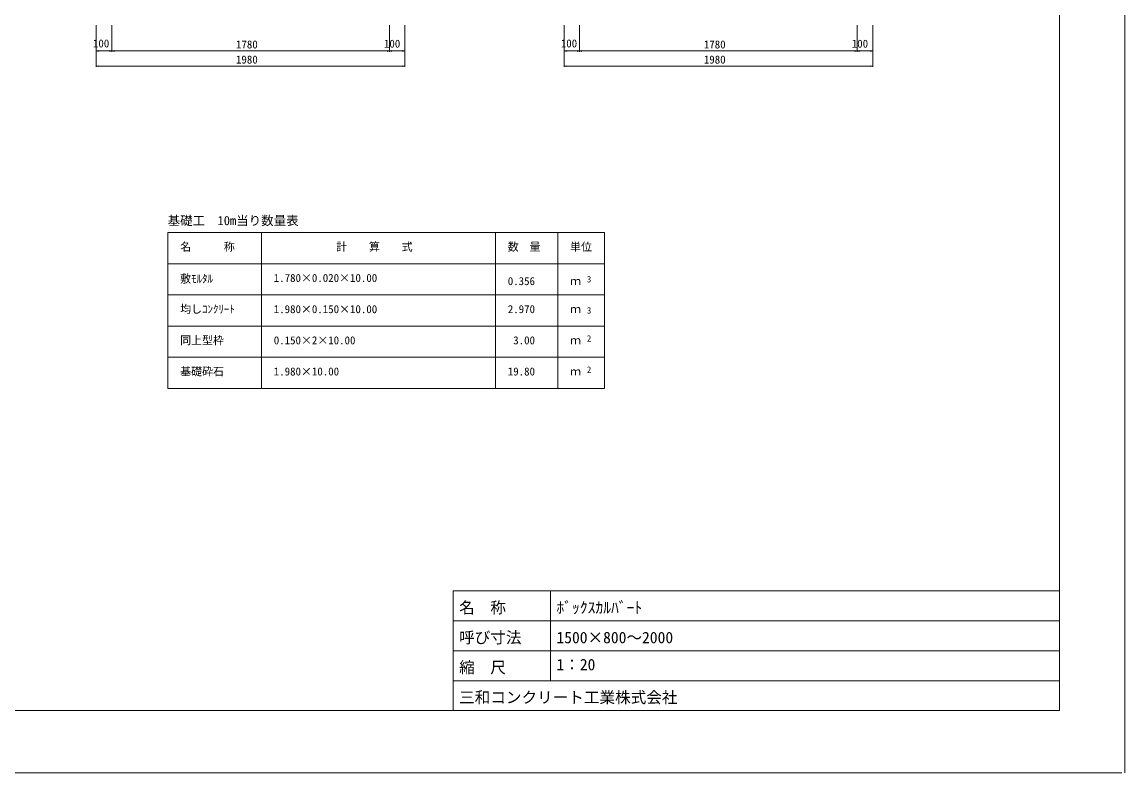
# Model space of a CAD drawing. Units: millimetres on the paper. Extents: x 0 to 841, y 0 to 594.
# Drawn here: x 487.4 to 841, y 0 to 240.9 of the extents above; entities that cross this region are included whole.
import ezdxf
from ezdxf.enums import TextEntityAlignment as Align

# ---------------------------------------------------------------- set-up
doc = ezdxf.new("R2010")
doc.units = ezdxf.units.MM
for name, color, linetype, lineweight in [('0_2', 7, 'Continuous', 9), ('D-STR-DIM（寸法）', 7, 'Continuous', 18), ('D-STR-HTXT（旗揚げ）', 4, 'Continuous', 18), ('D-TTL(外枠）', 2, 'Continuous', 18), ('DEFPOINTS_3', 8, 'Continuous', 18)]:
    doc.layers.add(name, color=color, linetype=linetype, lineweight=lineweight)
doc.layers.add('D-STR-TXT（文字）', color=7, linetype='Continuous')
doc.layers.add('D-TTL-TXT（文字）', color=7, linetype='Continuous')
doc.styles.add('ＭＳ ゴシック', font='')
doc.styles.get('ＭＳ ゴシック').set_extended_font_data('MS Gothic')

msp = doc.modelspace()

# ---------------------------------------------------------------- linework, layer by layer
at = {"layer": '0_2'}
for p, q in [((511.173, 231.605), (511.923, 231.73)), ((511.923, 231.48), (511.173, 231.605)), ((515.423, 231.73), (516.173, 231.605)), ((516.173, 231.605), (515.423, 231.48)), ((516.173, 231.605), (516.923, 231.73)), ((516.923, 231.48), (516.173, 231.605)), ((604.423, 231.73), (605.173, 231.605)), ((605.173, 231.605), (604.423, 231.48)), ((605.173, 231.605), (605.923, 231.73)), ((605.923, 231.48), (605.173, 231.605)), ((609.423, 231.73), (610.173, 231.605)), ((610.173, 231.605), (609.423, 231.48)), ((661.173, 231.605), (661.923, 231.73)), ((661.923, 231.48), (661.173, 231.605)), ((665.423, 231.73), (666.173, 231.605)), ((666.173, 231.605), (665.423, 231.48)), ((666.173, 231.605), (666.923, 231.73)), ((666.923, 231.48), (666.173, 231.605)), ((754.423, 231.73), (755.173, 231.605)), ((755.173, 231.605), (754.423, 231.48)), ((755.173, 231.605), (755.923, 231.73)), ((755.923, 231.48), (755.173, 231.605)), ((759.423, 231.73), (760.173, 231.605)), ((760.173, 231.605), (759.423, 231.48)), ((511.173, 226.751), (511.923, 226.876)), ((511.923, 226.626), (511.173, 226.751)), ((609.423, 226.876), (610.173, 226.751)), ((610.173, 226.751), (609.423, 226.626)), ((661.173, 226.751), (661.923, 226.876)), ((661.923, 226.626), (661.173, 226.751)), ((759.423, 226.876), (760.173, 226.751)), ((760.173, 226.751), (759.423, 226.626))]:
    msp.add_line(p, q, dxfattribs=at)
at = {"layer": '0_2', "color": 9, "lineweight": 18}
for p, q in [((511.173, 231.605), (511.273, 231.605)), ((516.173, 231.605), (516.073, 231.605)), ((516.173, 231.605), (516.273, 231.605)), ((605.173, 231.605), (605.073, 231.605)), ((605.173, 231.605), (605.273, 231.605)), ((610.173, 231.605), (610.073, 231.605)), ((661.173, 231.605), (661.273, 231.605)), ((666.173, 231.605), (666.073, 231.605)), ((666.173, 231.605), (666.273, 231.605)), ((755.173, 231.605), (755.073, 231.605)), ((755.173, 231.605), (755.273, 231.605)), ((760.173, 231.605), (760.073, 231.605)), ((511.173, 226.751), (511.273, 226.751)), ((610.173, 226.751), (610.073, 226.751)), ((661.173, 226.751), (661.273, 226.751)), ((760.173, 226.751), (760.073, 226.751))]:
    msp.add_line(p, q, dxfattribs=at)
at = {"layer": 'D-STR-DIM（寸法）'}
for p, q in [((511.173, 239.892), (511.173, 226.501)), ((516.173, 239.892), (516.173, 231.355)), ((605.173, 239.892), (605.173, 231.355)), ((610.173, 239.892), (610.173, 226.501)), ((661.173, 239.892), (661.173, 226.501)), ((666.173, 239.892), (666.173, 231.355)), ((755.173, 239.892), (755.173, 231.355)), ((760.173, 239.892), (760.173, 226.501)), ((511.273, 231.605), (516.073, 231.605)), ((516.273, 231.605), (605.073, 231.605)), ((605.273, 231.605), (610.073, 231.605)), ((661.273, 231.605), (666.073, 231.605)), ((666.273, 231.605), (755.073, 231.605)), ((755.273, 231.605), (760.073, 231.605)), ((511.273, 226.751), (610.073, 226.751)), ((661.273, 226.751), (760.073, 226.751))]:
    msp.add_line(p, q, dxfattribs=at)
at = {"layer": 'D-STR-HTXT（旗揚げ）'}
for p, q in [((534.184, 173.333), (674.184, 173.333)), ((534.184, 123.333), (534.184, 173.333)), ((564.184, 123.333), (564.184, 173.333)), ((639.184, 123.333), (639.184, 173.333)), ((659.184, 123.333), (659.184, 173.333)), ((674.184, 123.333), (674.184, 173.333)), ((534.184, 163.333), (674.184, 163.333)), ((534.184, 153.333), (674.184, 153.333)), ((534.184, 143.333), (674.184, 143.333)), ((534.184, 133.333), (674.184, 133.333)), ((534.184, 123.333), (674.184, 123.333))]:
    msp.add_line(p, q, dxfattribs=at)
at = {"layer": 'D-TTL(外枠）'}
for p, q in [((820, 20), (820, 574)), ((625.6, 58.4), (820, 58.4)), ((625.6, 58.4), (625.6, 20)), ((656.8, 58.4), (656.8, 29.6)), ((625.6, 48.8), (820, 48.8)), ((625.6, 39.2), (820, 39.2)), ((625.6, 29.6), (820, 29.6)), ((820, 20), (25, 20))]:
    msp.add_line(p, q, dxfattribs=at)
at = {"layer": 'DEFPOINTS_3'}
for p, q in [((841, 0), (841, 594)), ((0, 0), (840, 0))]:
    msp.add_line(p, q, dxfattribs=at)

# ---------------------------------------------------------------- texts
at = {"layer": 'D-STR-DIM（寸法）', "style": 'ＭＳ ゴシック'}
for s, p in [('100', (510.129, 231.983)), ('1780', (555.992, 231.655)), ('100', (603.422, 231.899)), ('100', (660.129, 231.983)), ('1780', (705.992, 231.655)), ('100', (753.422, 231.899)), ('1980', (555.992, 226.801)), ('1980', (705.992, 226.801))]:
    msp.add_text(s, height=2.566, dxfattribs=at).set_placement(p, align=Align.BOTTOM_LEFT)
at = {"layer": 'D-STR-TXT（文字）', "style": 'ＭＳ ゴシック'}
for s, height, p in [('基礎工\u300010m当り数量表', 2.933, (534.074, 174.859)), ('名\u3000\u3000\u3000称', 2.566, (538.106, 166.736)), ('計\u3000\u3000算\u3000\u3000式', 2.566, (588.114, 166.736)), ('数\u3000量', 2.566, (643.106, 166.736)), ('単位', 2.566, (663.106, 166.736)), ('敷ﾓﾙﾀﾙ', 2.566, (538.106, 156.471)), ('1.780×0.020×10.00', 2.566, (568.106, 156.736)), ('3', 2.053, (668.508, 156.741)), ('0.356', 2.566, (643.133, 155.736)), ('ｍ', 2.566, (663.106, 155.736)), ('均しｺﾝｸﾘｰﾄ', 2.566, (538.106, 146.736)), ('1.980×0.150×10.00', 2.566, (568.106, 146.736)), ('2.970', 2.566, (643.133, 146.736)), ('ｍ', 2.566, (663.106, 146.736)), ('3', 2.053, (668.508, 146.741)), ('同上型枠', 2.566, (538.106, 136.736)), ('0.150×2×10.00', 2.566, (568.106, 136.736)), (' 3.00', 2.566, (643.133, 136.736)), ('ｍ', 2.566, (663.106, 136.736)), ('2', 2.053, (668.508, 137.741)), ('基礎砕石', 2.566, (538.106, 126.736)), ('1.980×10.00', 2.566, (568.106, 126.736)), ('19.80', 2.566, (643.133, 126.736)), ('ｍ', 2.566, (663.106, 126.736)), ('2', 2.053, (668.508, 127.741))]:
    msp.add_text(s, height=height, dxfattribs=at).set_placement(p, align=Align.BOTTOM_LEFT)
at = {"layer": 'D-TTL-TXT（文字）', "style": 'ＭＳ ゴシック'}
for s, p in [('名\u3000称', (627.531, 50.114)), ('ﾎﾞｯｸｽｶﾙﾊﾞｰﾄ', (658.731, 50.114)), ('呼び寸法', (627.531, 40.514)), ('1500×800～2000', (658.731, 40.514)), ('縮\u3000尺', (627.531, 30.914)), ('1：20', (658.731, 31.827)), ('三和コンクリート工業株式会社', (627.531, 21.314))]:
    msp.add_text(s, height=3.666, dxfattribs=at).set_placement(p, align=Align.BOTTOM_LEFT)

doc.saveas('drawing.dxf')
